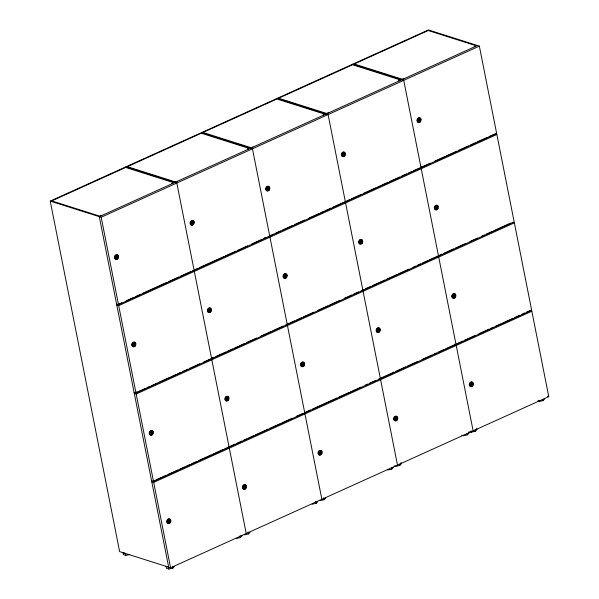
<?xml version="1.0" encoding="UTF-8"?>
<svg xmlns="http://www.w3.org/2000/svg" width="599" height="599" viewBox="0 0 599 599"><rect width="100%" height="100%" fill="white"/><g stroke="black" fill="none" stroke-linecap="round" stroke-linejoin="round"><path stroke-width="0.9" d="M168.866 569.05L168.484 567.088L166.058 566.317L166.447 568.279L168.866 569.05L172.841 568.181L174.399 566.549M236.538 538.426L240.513 537.558L242.063 535.925M244.504 534.825L248.48 533.956L250.03 532.316M312.169 504.201L316.145 503.332L317.702 501.692M320.136 500.592L324.111 499.723L325.669 498.091M387.8 469.968L391.776 469.099L393.333 467.467M394.157 465.85L395.767 466.366L399.743 465.498L401.3 463.866L401.038 462.555M461.822 435.233L463.431 435.743L467.407 434.874L468.965 433.242L468.71 431.931M469.788 431.624L471.398 432.134L475.374 431.273L476.931 429.633L476.677 428.322M537.453 401.001L539.07 401.517L543.046 400.649L544.596 399.009M526.543 312.176L529.943 310.634L531.852 311.24L548.759 396.635L170.595 567.777L119.643 551.612L50.241 201.092L428.405 29.95L479.357 46.116L496.661 133.51L118.497 304.651L116.588 304.045M477.448 45.509L99.284 216.651L168.686 567.171M50.241 201.092L101.194 217.257L479.357 46.116M268.412 188.827L267.281 189.336L267.102 188.43L268.232 187.921L268.412 188.827L267.289 188.468M121.882 302.72L116.783 305.026L118.692 305.632L496.856 134.49L514.159 221.885L135.995 393.026L134.086 392.42M126.104 300.803L133.779 297.329M135.464 296.572L140.578 294.259M142.263 293.488L166.926 282.331M168.619 281.567L178.839 276.94M180.539 276.169L190.714 271.564M194.937 269.655L197.513 268.487M199.19 267.731L223.854 256.567M225.553 255.795L235.759 251.183M237.451 250.412L247.664 245.792M251.902 243.875L262.122 239.248M263.8 238.492L266.345 237.339M273.998 233.872L268.045 236.568L269.954 237.174L287.258 324.568M275.667 233.116L280.796 230.802M282.473 230.038L292.694 225.411M294.379 224.647L304.591 220.028M308.837 218.111L319.042 213.491M320.735 212.72L323.295 211.559M324.98 210.803L330.955 208.1M332.632 207.336L342.83 202.724M344.53 201.953L349.629 199.647M351.306 198.89L361.526 194.263M363.226 193.492L375.97 187.727M377.669 186.955L380.223 185.802M381.922 185.031L387.875 182.336M389.567 181.572L399.78 176.952M401.465 176.188L406.586 173.867M408.263 173.111L411.685 171.561M413.362 170.805L418.461 168.499M420.161 167.727L430.359 163.108M434.589 161.198L444.81 156.571M446.495 155.807L456.708 151.188M458.407 150.416L468.613 145.804M470.297 145.033L475.411 142.719M477.096 141.956L487.324 137.336M489.024 136.565L494.946 133.884L496.856 134.49M145.325 388.399L134.281 393.401L136.19 394.007L514.354 222.865L531.657 310.26L153.494 481.401L151.584 480.795M147.002 387.643L149.578 386.475M151.255 385.719L157.223 383.016M158.915 382.252L169.12 377.632M170.82 376.861L175.919 374.555M177.618 373.783L181.025 372.241M182.717 371.477L187.831 369.164M189.516 368.4L199.737 363.78M203.959 361.863L207.389 360.313M208.212 359.939L209.912 359.175L211.821 359.774L229.125 447.168M210.758 358.786L214.157 357.251M215.835 356.495L226.055 351.868M227.74 351.104L232.854 348.79M234.546 348.026L237.953 346.484M239.652 345.713L244.751 343.407M246.451 342.635L256.657 338.016M260.902 336.099L271.115 331.472M272.8 330.715L283.028 326.088M286.397 324.561L294.895 320.712M296.572 319.956L301.694 317.635M303.379 316.871L313.591 312.251M317.837 310.334L328.042 305.715M329.735 304.943L339.947 300.324M344.185 298.407L351.853 294.933M353.53 294.176L358.659 291.855M363.728 289.564L361.175 290.717L363.091 291.324L380.395 378.718M365.397 288.808L370.526 286.487M372.204 285.723L384.97 279.95M386.662 279.179L396.867 274.559M398.567 273.795L408.773 269.176M413.018 267.259L415.579 266.098M417.263 265.335L420.685 263.785M422.362 263.028L427.484 260.707M429.161 259.951L441.912 254.178M443.582 253.422L453.81 248.795M455.495 248.031L465.708 243.411M469.953 241.487L477.605 238.028M481.851 236.103L484.411 234.95M486.103 234.179L492.064 231.484M493.748 230.72L510.745 223.03M227.583 398.829L226.452 399.338L226.272 398.425L227.403 397.916L227.583 398.829L226.459 398.47M154.325 480.623L151.779 481.776L153.688 482.382L531.852 311.24M156.002 479.866L166.222 475.239M167.907 474.475L178.12 469.856M179.812 469.092L184.919 466.778M186.618 466.007L190.018 464.472M191.717 463.701L196.824 461.387M198.516 460.624L211.282 454.851M212.967 454.087L223.187 449.46M224.865 448.703L226.564 447.932M235.063 444.084L227.41 447.55L229.32 448.157L246.226 533.544M236.732 443.327L241.861 441.006M243.538 440.25L246.953 438.7M248.645 437.936L253.751 435.623M255.444 434.859L268.202 429.086M269.902 428.315L280.107 423.695M281.8 422.931L292.02 418.312M296.243 416.395L302.196 413.707M305.565 412.179L310.694 409.858M312.371 409.102L337.035 397.938M338.734 397.167L348.94 392.547M350.64 391.776L360.845 387.164M365.083 385.247L367.651 384.079M369.328 383.323L375.303 380.62M393.977 372.166L378.68 379.092L380.59 379.699L397.496 465.086M395.654 371.41L405.867 366.783M407.567 366.019L417.773 361.399M422.018 359.475L432.231 354.855M433.916 354.091L436.484 352.931M438.161 352.167L444.136 349.472M445.813 348.708L451.788 346.005M452.612 345.63L454.312 344.867L456.221 345.466L473.128 430.861M456.835 343.721L462.81 341.018M464.487 340.254L474.708 335.635M478.945 333.718L489.151 329.098M490.851 328.327L493.404 327.174M495.103 326.403L501.056 323.707M502.748 322.943L512.961 318.316M514.646 317.56L519.767 315.239M521.444 314.482L524.874 312.933M471.982 384.521L470.851 385.03L470.672 384.116L471.802 383.607L471.982 384.521L470.859 384.161M245.081 487.204L243.95 487.713L243.771 486.8L244.901 486.291L245.081 487.204L243.958 486.845M320.712 452.971L319.589 453.488L319.409 452.574L320.532 452.065L320.712 452.971L319.589 452.619M396.351 418.746L395.22 419.255L395.041 418.349L396.171 417.832L396.351 418.746L395.228 418.387M125.797 555.385L125.408 553.424L122.99 552.66L123.379 554.622L125.797 555.385L129.773 554.524M474.925 46.647L474.288 46.445L475.973 45.681L428.203 30.534L354.249 64.003L402.019 79.15L404.332 78.596M352.774 64.175L403.726 80.341L421.03 167.735M399.293 80.872L398.657 80.67L400.334 79.914L352.564 64.759L278.617 98.229L326.38 113.383L328.701 112.822M277.135 98.408L328.095 114.566L345.398 201.96M323.662 115.105L323.026 114.903L324.703 114.139L276.933 98.992L202.979 132.454L250.749 147.609L253.07 147.047M421.194 166.769L421.831 166.971M419.315 168.109L421.224 168.716L438.528 256.11M512.444 222.259L514.354 222.865M201.504 132.634L252.456 148.799L269.76 236.193M248.023 149.331L247.387 149.129L249.072 148.372L201.301 133.218L127.347 166.687L175.118 181.834L177.439 181.28M343.676 202.342L345.593 202.949L362.897 290.343M340.524 203.278L341.16 203.48M436.813 256.484L438.723 257.091L456.026 344.485L454.753 344.081M125.872 166.866L176.825 183.024L194.128 270.419M172.392 183.564L171.756 183.361L173.433 182.598L125.67 167.443L51.716 200.912L99.486 216.067L101.8 215.505M264.885 237.504L265.522 237.706M192.414 270.793L194.323 271.399L211.627 358.794M547.486 396.231L548.759 396.635M285.543 324.943L287.453 325.549L304.764 412.943M211.799 357.828L212.435 358.03M303.042 413.317L304.958 413.924L321.865 499.319M136.16 392.06L136.797 392.263M421.007 119.186L420.685 119.089A2.359 1.849 -72.3 0 0 418.139 118.123A2.359 1.849 -72.3 0 0 417.204 121.47A2.359 1.849 -72.3 0 0 419.914 121.852M438.311 206.58L437.989 206.483A2.359 1.849 -72.3 0 0 435.151 205.757A2.359 1.849 -72.3 0 0 434.911 209.425A2.359 1.849 -72.3 0 0 437.876 208.25M359.984 242.325L359.662 242.228A1.161 0.906 -72.3 0 0 361.062 242.588A1.161 0.906 -72.3 0 0 361.175 240.783A1.161 0.906 -72.3 0 0 359.722 241.36M194.106 221.87L193.784 221.772A2.359 1.849 -72.3 0 1 193.836 222.948M287.041 275.038L286.726 274.934A2.359 1.849 -72.3 0 1 286.607 276.708M380.17 329.188L379.856 329.083A2.359 1.849 -72.3 0 0 377.467 328.02A2.359 1.849 -72.3 0 0 376.247 331.12A2.359 1.849 -72.3 0 0 378.635 332.183M118.467 256.102L118.153 255.998A2.359 1.849 -72.3 0 0 115.315 255.271A2.359 1.849 -72.3 0 0 115.075 258.94A2.359 1.849 -72.3 0 0 118.04 257.772M472.386 383.854L472.072 383.749A1.161 0.906 -72.3 0 1 471.233 385.367M208.781 309.324A1.161 0.906 -72.3 0 1 210.174 309.683L210.489 309.788M135.778 343.497L135.456 343.392A2.359 1.849 -72.3 0 0 133.068 342.329A2.359 1.849 -72.3 0 0 131.847 345.428A2.359 1.849 -72.3 0 0 134.236 346.492M322.037 451.788L321.723 451.691A2.359 1.849 -72.3 0 0 319.177 450.725A2.359 1.849 -72.3 0 0 318.241 454.072A2.359 1.849 -72.3 0 0 320.952 454.454M153.277 431.872L152.955 431.767A2.359 1.849 -72.3 0 0 150.409 430.808A2.359 1.849 -72.3 0 0 149.473 434.155A2.359 1.849 -72.3 0 0 152.183 434.537M170.775 520.246L170.453 520.149A2.359 1.849 -72.3 0 1 168.416 523.481A2.359 1.849 -72.3 0 1 167.039 520.224A2.359 1.849 -72.3 0 1 170.243 519.64M542.784 399.338L543.046 400.649M538.808 400.207L539.07 401.517M475.119 429.962L475.374 431.273M471.143 430.831L471.398 432.134M467.153 433.564L467.407 434.874M399.488 464.188L399.743 465.498M391.521 467.797L391.776 469.099M323.722 497.762L324.111 499.723M315.755 501.37L316.145 503.332M248.091 531.987L248.48 533.956M240.124 535.596L240.513 537.558M172.452 566.22L172.841 568.181M101.194 217.257L118.497 304.651M118.692 305.632L135.995 393.026M136.19 394.007L153.494 481.401M153.688 482.382L170.595 567.777M133.367 343.392A1.161 0.906 -72.3 0 1 134.58 344.388A1.161 0.906 -72.3 0 1 133.158 345.451A1.161 0.906 -72.3 0 1 133.143 343.556M135.509 344.567A2.359 1.849 -72.3 0 1 134.685 346.162M150.641 431.931A1.161 0.906 -72.3 0 1 152.071 432.471A1.161 0.906 -72.3 0 1 150.881 433.916A1.161 0.906 -72.3 0 1 150.461 432.156M152.842 433.541A2.359 1.849 -72.3 0 1 152.558 434.08M168.604 520.052A1.161 0.906 -72.3 0 1 169.532 521.392A1.161 0.906 -72.3 0 1 168.027 522.111M167.96 520.531A1.161 0.906 -72.3 0 1 168.139 520.306M191.291 222.154A1.161 0.906 -72.3 0 1 192.841 222.207A1.161 0.906 -72.3 0 1 191.95 223.921A1.161 0.906 -72.3 0 1 191.148 222.424M193.252 220.866A2.359 1.849 -72.3 0 1 193.574 221.271M193.672 223.539A2.359 1.849 -72.3 0 1 191.118 224.984A2.359 1.849 -72.3 0 1 190.287 222.042A2.359 1.849 -72.3 0 1 192.848 220.597M210.174 309.683A1.161 0.906 -72.3 0 1 209.336 311.3A1.161 0.906 -72.3 0 1 208.377 310.11M209.38 312.461A2.359 1.849 -72.3 0 1 207.591 309.436A2.359 1.849 -72.3 0 1 210.878 308.665M211.185 309.735A2.359 1.849 -72.3 0 1 211.14 310.342M210.975 310.933A2.359 1.849 -72.3 0 1 210.698 311.48M210.316 311.929A2.359 1.849 -72.3 0 1 209.867 312.266M226.976 397.429A1.161 0.906 -72.3 0 1 227.613 398.927A1.161 0.906 -72.3 0 1 226.16 399.503M226.093 397.923A1.161 0.906 -72.3 0 1 226.736 397.444M228.197 399.855A2.359 1.849 -72.3 0 1 225.037 399.758A2.359 1.849 -72.3 0 1 226.849 396.253A2.359 1.849 -72.3 0 1 228.474 399.308M243.995 485.916A1.161 0.906 -72.3 0 1 245.141 486.351A1.161 0.906 -72.3 0 1 244.721 487.856A1.161 0.906 -72.3 0 1 243.501 487.683M243.456 486.568A1.161 0.906 -72.3 0 1 243.778 486.081M266.922 187.929A1.161 0.906 -72.3 0 1 268.3 187.674A1.161 0.906 -72.3 0 1 268.187 189.351A1.161 0.906 -72.3 0 1 266.832 189.306M267.708 190.834A2.359 1.849 -72.3 0 1 265.731 188.603A2.359 1.849 -72.3 0 1 268.172 186.274A2.359 1.849 -72.3 0 1 269.303 189.314M269.026 189.853A2.359 1.849 -72.3 0 1 268.202 190.639M284.226 275.323A1.161 0.906 -72.3 0 1 285.543 275.016A1.161 0.906 -72.3 0 1 285.611 276.588A1.161 0.906 -72.3 0 1 284.293 276.903M285.019 278.228A2.359 1.849 -72.3 0 1 283.23 275.203A2.359 1.849 -72.3 0 1 286.509 274.432M286.329 277.247A2.359 1.849 -72.3 0 1 285.506 278.033M302.839 363.256A1.161 0.906 -72.3 0 1 303.109 364.963A1.161 0.906 -72.3 0 1 301.634 365.083M301.589 363.967A1.161 0.906 -72.3 0 1 302.128 363.308M303.004 366.416A2.359 1.849 -72.3 0 1 300.563 365.165A2.359 1.849 -72.3 0 1 302.158 362.103A2.359 1.849 -72.3 0 1 304.314 363.885M304.277 364.492A2.359 1.849 -72.3 0 1 304.112 365.083M303.828 365.622A2.359 1.849 -72.3 0 1 303.453 366.079M319.626 451.683A1.161 0.906 -72.3 0 1 320.839 452.687A1.161 0.906 -72.3 0 1 319.424 453.75A1.161 0.906 -72.3 0 1 319.409 451.848M321.775 452.866A2.359 1.849 -72.3 0 1 321.326 453.997M418.372 119.246A1.161 0.906 -72.3 0 1 419.802 119.793A1.161 0.906 -72.3 0 1 418.604 121.23A1.161 0.906 -72.3 0 1 418.184 119.471M420.573 120.856A2.359 1.849 -72.3 0 1 420.288 121.395M435.675 206.64A1.161 0.906 -72.3 0 1 437.105 207.187A1.161 0.906 -72.3 0 1 435.915 208.624A1.161 0.906 -72.3 0 1 435.495 206.865M453.173 295.015A1.161 0.906 -72.3 0 1 454.589 295.464A1.161 0.906 -72.3 0 1 453.57 297.014A1.161 0.906 -72.3 0 1 452.851 295.509M454.716 297.621A2.359 1.849 -72.3 0 1 452.088 297.396A2.359 1.849 -72.3 0 1 452.649 294.131A2.359 1.849 -72.3 0 1 455.277 294.356M455.577 295.427A2.359 1.849 -72.3 0 1 455.539 296.033M455.375 296.625A2.359 1.849 -72.3 0 1 455.09 297.171M471.847 383.263A1.161 0.906 -72.3 0 1 471.795 385.224A1.161 0.906 -72.3 0 1 470.425 384.423A1.161 0.906 -72.3 0 1 471.847 383.263A1.161 0.906 -72.3 0 0 470.492 383.615M470.762 385.329A1.161 0.906 -72.3 0 1 470.559 385.194M472.596 385.546A2.359 1.849 -72.3 0 1 469.436 385.449A2.359 1.849 -72.3 0 1 471.248 381.945A2.359 1.849 -72.3 0 1 472.873 385M342.957 153.314A1.161 0.906 -72.3 0 1 344.155 153.928A1.161 0.906 -72.3 0 1 343.377 155.426A1.161 0.906 -72.3 0 1 342.314 154.549M342.336 154.257A1.161 0.906 -72.3 0 1 342.553 153.696M342.853 156.646A2.359 1.849 -72.3 0 1 341.557 153.584A2.359 1.849 -72.3 0 1 344.522 152.408M344.844 152.812A2.359 1.849 -72.3 0 1 345.144 153.891M344.942 155.081A2.359 1.849 -72.3 0 1 343.347 156.609M360.156 244.04A2.359 1.849 -72.3 0 1 358.861 240.978A2.359 1.849 -72.3 0 1 361.826 239.802M362.148 240.206A2.359 1.849 -72.3 0 1 362.447 241.285M362.41 241.884A2.359 1.849 -72.3 0 1 361.137 243.808M379.908 330.259A2.359 1.849 -72.3 0 1 379.085 331.846M395.041 417.623A1.161 0.906 -72.3 0 1 396.471 418.162A1.161 0.906 -72.3 0 1 395.273 419.607A1.161 0.906 -72.3 0 1 394.861 417.847M396.583 420.228A2.359 1.849 -72.3 0 1 393.955 420.004A2.359 1.849 -72.3 0 1 394.516 416.732A2.359 1.849 -72.3 0 1 397.144 416.956M397.242 419.233A2.359 1.849 -72.3 0 1 396.957 419.772M419.495 119.463L418.372 119.972L418.551 120.878L419.682 120.369L419.495 119.463M192.601 222.147L191.47 222.656L191.65 223.569L192.781 223.06L192.601 222.147M343.863 153.688L342.74 154.198L342.92 155.111L344.043 154.602L343.863 153.688M116.962 256.372L115.839 256.881L116.019 257.795L117.149 257.285L116.962 256.372M285.536 275.315L284.405 275.825L284.585 276.731L285.716 276.221L285.536 275.315M361.167 241.083L360.044 241.592L360.224 242.505L361.347 241.996L361.167 241.083M436.806 206.857L435.675 207.366L435.855 208.272L436.985 207.763L436.806 206.857M134.273 343.766L133.143 344.275L133.322 345.189L134.453 344.68L134.273 343.766M209.905 309.541L208.774 310.05L208.954 310.963L210.084 310.454L209.905 309.541M378.665 329.457L377.542 329.967L377.722 330.88L378.853 330.371L378.665 329.457M454.304 295.232L453.173 295.741L453.353 296.655L454.484 296.146L454.304 295.232M151.772 432.149L150.641 432.658L150.821 433.564L151.951 433.055L151.772 432.149M303.034 363.69L301.903 364.199L302.091 365.105L303.214 364.596L303.034 363.69M169.27 520.524L168.139 521.033L168.319 521.939L169.45 521.429L169.27 520.524M116.962 257.989A1.161 0.906 -72.3 0 0 117.015 256.028A1.161 0.906 -72.3 0 0 115.592 257.196A1.161 0.906 -72.3 0 0 116.962 257.989M117.172 257.974A1.161 0.906 -72.3 0 0 117.09 256.043A1.161 0.906 -72.3 0 0 115.734 257.338A1.161 0.906 -72.3 0 0 117.172 257.974M117.696 258.865A2.359 1.849 -72.3 0 0 117.531 254.927A2.359 1.849 -72.3 0 0 114.768 257.563A2.359 1.849 -72.3 0 0 117.696 258.865M116.857 257.877A1.161 0.906 -72.3 0 0 116.775 255.945A1.161 0.906 -72.3 0 0 115.42 257.241A1.161 0.906 -72.3 0 0 116.857 257.877M134.266 345.383A1.161 0.906 -72.3 0 0 134.318 343.422A1.161 0.906 -72.3 0 0 132.896 344.59A1.161 0.906 -72.3 0 0 134.266 345.383M134.476 345.368A1.161 0.906 -72.3 0 0 134.393 343.437A1.161 0.906 -72.3 0 0 133.038 344.732A1.161 0.906 -72.3 0 0 134.476 345.368M135 346.259A2.359 1.849 -72.3 0 0 134.835 342.321A2.359 1.849 -72.3 0 0 132.072 344.957A2.359 1.849 -72.3 0 0 135 346.259M151.764 433.758A1.161 0.906 -72.3 0 0 151.817 431.804A1.161 0.906 -72.3 0 0 150.394 432.965A1.161 0.906 -72.3 0 0 151.764 433.758M151.974 433.743A1.161 0.906 -72.3 0 0 151.891 431.812A1.161 0.906 -72.3 0 0 150.536 433.107A1.161 0.906 -72.3 0 0 151.974 433.743M152.498 434.634A2.359 1.849 -72.3 0 0 152.333 430.696A2.359 1.849 -72.3 0 0 149.57 433.332A2.359 1.849 -72.3 0 0 152.498 434.634M169.262 522.133A1.161 0.906 -72.3 0 0 169.315 520.179A1.161 0.906 -72.3 0 0 167.892 521.34A1.161 0.906 -72.3 0 0 169.262 522.133M169.472 522.126A1.161 0.906 -72.3 0 0 169.39 520.187A1.161 0.906 -72.3 0 0 168.034 521.482A1.161 0.906 -72.3 0 0 169.472 522.126M169.996 523.009A2.359 1.849 -72.3 0 0 169.831 519.071A2.359 1.849 -72.3 0 0 167.069 521.714A2.359 1.849 -72.3 0 0 169.996 523.009M192.593 223.764A1.161 0.906 -72.3 0 0 192.646 221.802A1.161 0.906 -72.3 0 0 191.223 222.963A1.161 0.906 -72.3 0 0 192.593 223.764M192.803 223.749A1.161 0.906 -72.3 0 0 192.721 221.817A1.161 0.906 -72.3 0 0 191.366 223.113A1.161 0.906 -72.3 0 0 192.803 223.749M193.327 224.64A2.359 1.849 -72.3 0 0 193.163 220.702A2.359 1.849 -72.3 0 0 190.4 223.337A2.359 1.849 -72.3 0 0 193.327 224.64M209.897 311.158A1.161 0.906 -72.3 0 0 209.95 309.196A1.161 0.906 -72.3 0 0 208.527 310.357A1.161 0.906 -72.3 0 0 209.897 311.158M210.107 311.143A1.161 0.906 -72.3 0 0 210.024 309.211A1.161 0.906 -72.3 0 0 208.669 310.507A1.161 0.906 -72.3 0 0 210.107 311.143M210.638 312.034A2.359 1.849 -72.3 0 0 210.466 308.096A2.359 1.849 -72.3 0 0 207.703 310.731A2.359 1.849 -72.3 0 0 210.638 312.034M227.395 399.533A1.161 0.906 -72.3 0 0 227.455 397.571A1.161 0.906 -72.3 0 0 226.025 398.732A1.161 0.906 -72.3 0 0 227.395 399.533M227.605 399.518A1.161 0.906 -72.3 0 0 227.523 397.586A1.161 0.906 -72.3 0 0 226.167 398.882A1.161 0.906 -72.3 0 0 227.605 399.518M228.137 400.409A2.359 1.849 -72.3 0 0 227.964 396.471A2.359 1.849 -72.3 0 0 225.202 399.106A2.359 1.849 -72.3 0 0 228.137 400.409M244.894 487.908A1.161 0.906 -72.3 0 0 244.954 485.946A1.161 0.906 -72.3 0 0 243.523 487.114A1.161 0.906 -72.3 0 0 244.894 487.908M245.103 487.893A1.161 0.906 -72.3 0 0 245.021 485.961A1.161 0.906 -72.3 0 0 243.666 487.257A1.161 0.906 -72.3 0 0 245.103 487.893M245.635 488.784A2.359 1.849 -72.3 0 0 245.463 484.846A2.359 1.849 -72.3 0 0 242.7 487.481A2.359 1.849 -72.3 0 0 245.635 488.784M245.313 488.679A2.359 1.849 -72.3 0 0 245.148 484.748A2.359 1.849 -72.3 0 0 242.385 487.384A2.359 1.849 -72.3 0 0 245.313 488.679M268.225 189.531A1.161 0.906 -72.3 0 0 268.285 187.577A1.161 0.906 -72.3 0 0 266.854 188.737A1.161 0.906 -72.3 0 0 268.225 189.531M268.434 189.516A1.161 0.906 -72.3 0 0 268.352 187.584A1.161 0.906 -72.3 0 0 266.997 188.88A1.161 0.906 -72.3 0 0 268.434 189.516M268.966 190.407A2.359 1.849 -72.3 0 0 268.794 186.469A2.359 1.849 -72.3 0 0 266.031 189.112A2.359 1.849 -72.3 0 0 268.966 190.407M285.528 276.925A1.161 0.906 -72.3 0 0 285.588 274.971A1.161 0.906 -72.3 0 0 284.158 276.132A1.161 0.906 -72.3 0 0 285.528 276.925M285.745 276.91A1.161 0.906 -72.3 0 0 285.656 274.978A1.161 0.906 -72.3 0 0 284.3 276.274A1.161 0.906 -72.3 0 0 285.745 276.91M286.27 277.801A2.359 1.849 -72.3 0 0 286.097 273.863A2.359 1.849 -72.3 0 0 283.342 276.506A2.359 1.849 -72.3 0 0 286.27 277.801M303.027 365.3A1.161 0.906 -72.3 0 0 303.087 363.346A1.161 0.906 -72.3 0 0 301.656 364.506A1.161 0.906 -72.3 0 0 303.027 365.3M303.244 365.293A1.161 0.906 -72.3 0 0 303.161 363.353A1.161 0.906 -72.3 0 0 301.806 364.649A1.161 0.906 -72.3 0 0 303.244 365.293M303.768 366.176A2.359 1.849 -72.3 0 0 303.596 362.238A2.359 1.849 -72.3 0 0 300.84 364.881A2.359 1.849 -72.3 0 0 303.768 366.176M320.525 453.683A1.161 0.906 -72.3 0 0 320.585 451.721A1.161 0.906 -72.3 0 0 319.155 452.881A1.161 0.906 -72.3 0 0 320.525 453.683M320.742 453.668A1.161 0.906 -72.3 0 0 320.66 451.736A1.161 0.906 -72.3 0 0 319.304 453.031A1.161 0.906 -72.3 0 0 320.742 453.668M321.266 454.551A2.359 1.849 -72.3 0 0 321.094 450.62A2.359 1.849 -72.3 0 0 318.339 453.256A2.359 1.849 -72.3 0 0 321.266 454.551M419.495 121.073A1.161 0.906 -72.3 0 0 419.547 119.119A1.161 0.906 -72.3 0 0 418.124 120.279A1.161 0.906 -72.3 0 0 419.495 121.073M419.704 121.065A1.161 0.906 -72.3 0 0 419.622 119.134A1.161 0.906 -72.3 0 0 418.267 120.421A1.161 0.906 -72.3 0 0 419.704 121.065M420.228 121.949A2.359 1.849 -72.3 0 0 420.064 118.018A2.359 1.849 -72.3 0 0 417.301 120.654A2.359 1.849 -72.3 0 0 420.228 121.949M436.798 208.467A1.161 0.906 -72.3 0 0 436.851 206.513A1.161 0.906 -72.3 0 0 435.428 207.673A1.161 0.906 -72.3 0 0 436.798 208.467M437.008 208.459A1.161 0.906 -72.3 0 0 436.926 206.528A1.161 0.906 -72.3 0 0 435.57 207.816A1.161 0.906 -72.3 0 0 437.008 208.459M437.532 209.343A2.359 1.849 -72.3 0 0 437.367 205.412A2.359 1.849 -72.3 0 0 434.604 208.048A2.359 1.849 -72.3 0 0 437.532 209.343M454.297 296.849A1.161 0.906 -72.3 0 0 454.349 294.888A1.161 0.906 -72.3 0 0 452.926 296.048A1.161 0.906 -72.3 0 0 454.297 296.849M454.506 296.834A1.161 0.906 -72.3 0 0 454.424 294.903A1.161 0.906 -72.3 0 0 453.069 296.198A1.161 0.906 -72.3 0 0 454.506 296.834M455.03 297.725A2.359 1.849 -72.3 0 0 454.866 293.787A2.359 1.849 -72.3 0 0 452.103 296.423A2.359 1.849 -72.3 0 0 455.03 297.725M472.005 385.209A1.161 0.906 -72.3 0 0 471.922 383.278A1.161 0.906 -72.3 0 0 470.567 384.573A1.161 0.906 -72.3 0 0 472.005 385.209M472.529 386.1A2.359 1.849 -72.3 0 0 472.364 382.162A2.359 1.849 -72.3 0 0 469.601 384.798A2.359 1.849 -72.3 0 0 472.529 386.1M343.856 155.306A1.161 0.906 -72.3 0 0 343.916 153.344A1.161 0.906 -72.3 0 0 342.486 154.512A1.161 0.906 -72.3 0 0 343.856 155.306M344.073 155.291A1.161 0.906 -72.3 0 0 343.991 153.359A1.161 0.906 -72.3 0 0 342.635 154.654A1.161 0.906 -72.3 0 0 344.073 155.291M344.597 156.182A2.359 1.849 -72.3 0 0 344.425 152.243A2.359 1.849 -72.3 0 0 341.67 154.879A2.359 1.849 -72.3 0 0 344.597 156.182M361.167 242.7A1.161 0.906 -72.3 0 0 361.219 240.738A1.161 0.906 -72.3 0 0 359.797 241.906A1.161 0.906 -72.3 0 0 361.167 242.7M361.377 242.685A1.161 0.906 -72.3 0 0 361.294 240.753A1.161 0.906 -72.3 0 0 359.939 242.048A1.161 0.906 -72.3 0 0 361.377 242.685M361.901 243.576A2.359 1.849 -72.3 0 0 361.729 239.637A2.359 1.849 -72.3 0 0 358.973 242.273A2.359 1.849 -72.3 0 0 361.901 243.576M378.665 331.075A1.161 0.906 -72.3 0 0 378.718 329.113A1.161 0.906 -72.3 0 0 377.295 330.281A1.161 0.906 -72.3 0 0 378.665 331.075M378.875 331.06A1.161 0.906 -72.3 0 0 378.793 329.128A1.161 0.906 -72.3 0 0 377.437 330.423A1.161 0.906 -72.3 0 0 378.875 331.06M379.399 331.951A2.359 1.849 -72.3 0 0 379.234 328.012A2.359 1.849 -72.3 0 0 376.472 330.648A2.359 1.849 -72.3 0 0 379.399 331.951M378.561 330.962A1.161 0.906 -72.3 0 0 378.478 329.031A1.161 0.906 -72.3 0 0 377.123 330.326A1.161 0.906 -72.3 0 0 378.561 330.962M396.164 419.45A1.161 0.906 -72.3 0 0 396.216 417.496A1.161 0.906 -72.3 0 0 394.793 418.656A1.161 0.906 -72.3 0 0 396.164 419.45M396.373 419.435A1.161 0.906 -72.3 0 0 396.291 417.503A1.161 0.906 -72.3 0 0 394.936 418.798A1.161 0.906 -72.3 0 0 396.373 419.435M396.897 420.326A2.359 1.849 -72.3 0 0 396.733 416.387A2.359 1.849 -72.3 0 0 393.97 419.023A2.359 1.849 -72.3 0 0 396.897 420.326"/></g></svg>
